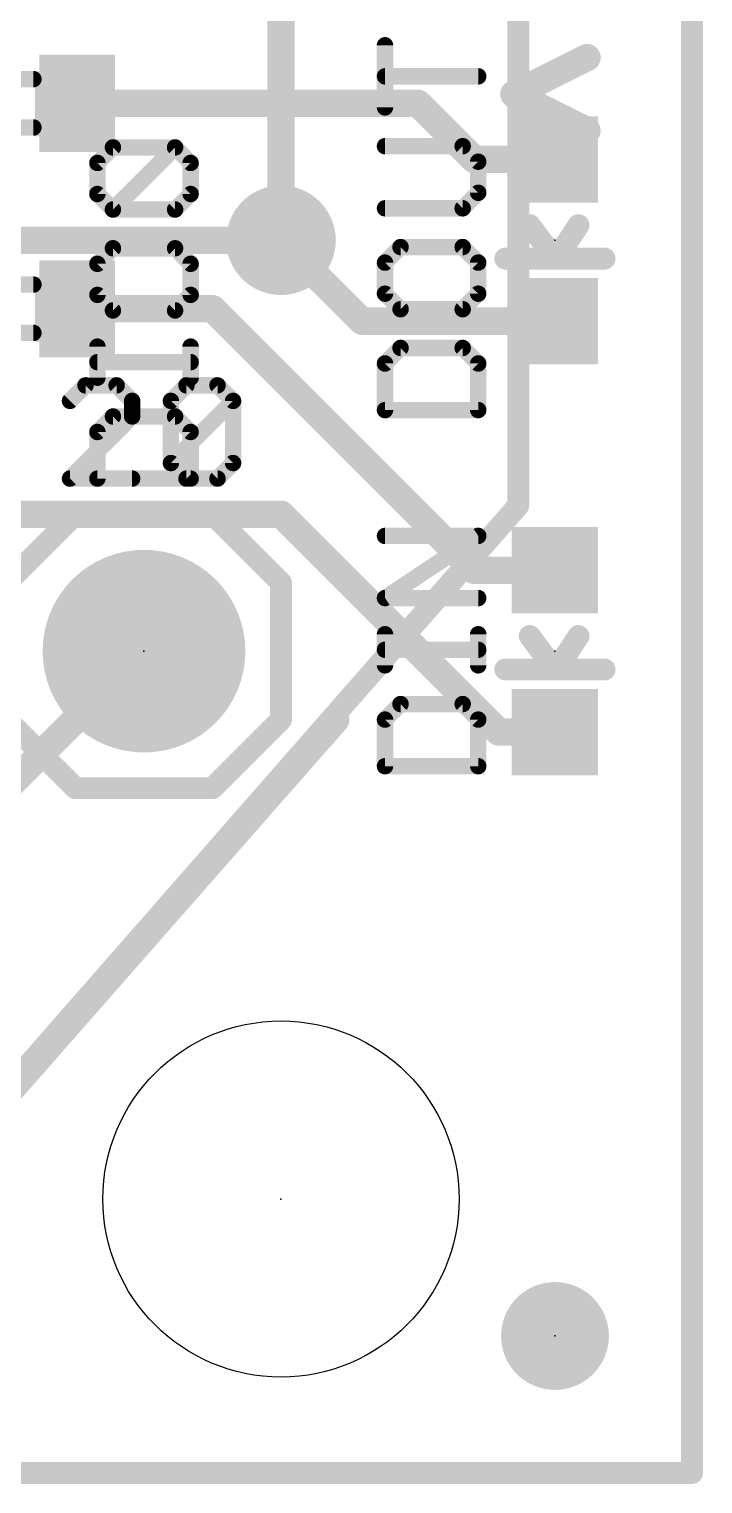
# Model space of a CAD drawing. Extents: x -1.3 to 34.4, y -29.2 to 28.1.
# Drawn here: x 28.15 to 34.39, y -0.1 to 13.39 of the extents above; entities that cross this region are included whole.
import ezdxf

# ---------------------------------------------------------------- set-up
doc = ezdxf.new("R2010")
doc.units = 0
for name, color, linetype in [('1', 12, 'CONTINUOUS'), ('16', 132, 'CONTINUOUS'), ('17', 110, 'CONTINUOUS'), ('18', 110, 'CONTINUOUS'), ('20', 53, 'CONTINUOUS'), ('21', 41, 'CONTINUOUS'), ('22', 40, 'CONTINUOUS'), ('23', 53, 'CONTINUOUS'), ('51', 53, 'CONTINUOUS')]:
    doc.layers.add(name, color=color, linetype=linetype)

# ---------------------------------------------------------------- blocks, each defined once
blk = doc.blocks.new('RECT')
blk.add_solid([(-0.5, -0.5), (0.5, -0.5), (-0.5, 0.5), (0.5, 0.5)])
blk = doc.blocks.new('ROUNDP')
at = {"const_width": 0.5}
blk.add_lwpolyline([(0, -0.25, 1), (0, 0.25, 1), (0, -0.25)], format="xyb", dxfattribs=at)
blk = doc.blocks.new('PIE')
at = {"const_width": 0.5}
blk.add_lwpolyline([(0, -0.25, 1), (0, 0.25, 1), (0, -0.25)], format="xyb", dxfattribs=at)
blk = doc.blocks.new('ROUNDV')
at = {"const_width": 0.5}
blk.add_lwpolyline([(0, -0.25, 1), (0, 0.25, 1), (0, -0.25)], format="xyb", dxfattribs=at)

msp = doc.modelspace()

# ---------------------------------------------------------------- linework, layer by layer
at = {"layer": '1', "const_width": 0.254}
for points in [[(28.59, 12.7), (31.75, 12.7)], [(31.75, 12.7), (32.27, 12.18)], [(32.27, 12.18), (33.02, 12.18)], [(30.48, 11.43), (31.23, 10.68)], [(28.59, 10.795), (29.845, 10.795)], [(29.845, 10.795), (32.27, 8.37)], [(31.23, 10.68), (33.02, 10.68)], [(26.67, 8.89), (30.48, 8.89)], [(30.48, 8.89), (32.5, 6.87)], [(32.27, 8.37), (33.02, 8.37)], [(26.06, 4.47), (29.21, 7.62)], [(32.5, 6.87), (33.02, 6.87)]]:
    msp.add_lwpolyline(points, dxfattribs=at)
at = {"layer": '1', "const_width": 0.127}
for points in [[(28.59, 12.7635, 1), (28.59, 12.6365)], [(31.7949, 12.7449, 1), (31.7051, 12.6551)], [(31.75, 12.6365, 1), (31.75, 12.7635)], [(32.27, 12.2435, 1), (32.27, 12.1165)], [(32.2251, 12.1351, 1), (32.3149, 12.2249)], [(33.02, 12.1165, 1), (33.02, 12.2435)], [(30.5249, 11.4749, 1), (30.4351, 11.3851)], [(28.59, 10.8585, 1), (28.59, 10.7315)], [(29.8899, 10.8399, 1), (29.8001, 10.7501)], [(29.845, 10.7315, 1), (29.845, 10.8585)], [(31.23, 10.7435, 1), (31.23, 10.6165)], [(33.02, 10.6165, 1), (33.02, 10.7435)], [(31.1851, 10.6351, 1), (31.2749, 10.7249)], [(30.5249, 8.9349, 1), (30.4351, 8.8451)], [(30.48, 8.8265, 1), (30.48, 8.9535)], [(32.27, 8.4335, 1), (32.27, 8.3065)], [(32.2251, 8.3251, 1), (32.3149, 8.4149)], [(33.02, 8.3065, 1), (33.02, 8.4335)], [(29.2549, 7.5751, 1), (29.1651, 7.6649)], [(32.5, 6.9335, 1), (32.5, 6.8065)], [(32.4551, 6.8251, 1), (32.5449, 6.9149)], [(33.02, 6.8065, 1), (33.02, 6.9335)]]:
    msp.add_lwpolyline(points, format="xyb", dxfattribs=at)
at = {"layer": '16', "const_width": 0.254}
for points in [[(30.48, 13.97), (30.48, 11.43)], [(32.639, 12.785), (33.3169, 13.1239)], [(33.3169, 12.446), (32.639, 12.785)], [(25.4, 11.43), (30.48, 11.43)]]:
    msp.add_lwpolyline(points, dxfattribs=at)
at = {"layer": '16', "const_width": 0.127}
for points in [[(33.3453, 13.0671, 1), (33.2885, 13.1807)], [(32.6674, 12.8418, 1), (32.6106, 12.7282)], [(32.6106, 12.8418, 1), (32.6674, 12.7282)], [(33.2885, 12.3892, 1), (33.3453, 12.5028)], [(30.4165, 11.43, 1), (30.5435, 11.43)], [(30.48, 11.3665, 1), (30.48, 11.4935)]]:
    msp.add_lwpolyline(points, format="xyb", dxfattribs=at)
at = {"layer": '20', "const_width": 0.2032}
for points in [[(34.29, 0), (34.29, 27.94)], [(0, 0), (34.29, 0)]]:
    msp.add_lwpolyline(points, dxfattribs=at)
at = {"layer": '20', "const_width": 0.1016}
for points in [[(34.2392, 0, 1), (34.3408, 0)], [(34.29, -0.0508, 1), (34.29, 0.0508)]]:
    msp.add_lwpolyline(points, format="xyb", dxfattribs=at)
at = {"layer": '20'}
msp.add_circle((30.48, 2.54), 1.651, dxfattribs=at)
at = {"layer": '21'}
for points, const_width in [([(31.4445, 12.6618), (31.4445, 13.238)], 0.1524), ([(32.3088, 12.9499), (31.4445, 12.9499)], 0.1524), ([(32.1647, 12.3025), (31.4445, 12.3025)], 0.1524), ([(32.3088, 12.1584), (32.1647, 12.3025)], 0.1524), ([(32.3088, 11.8703), (32.3088, 12.1584)], 0.1524), ([(32.1647, 11.7262), (32.3088, 11.8703)], 0.1524), ([(31.4445, 11.7262), (32.1647, 11.7262)], 0.1524), ([(33.02, 11.26), (32.7862, 11.57)], 0.2032), ([(33.0454, 11.2754), (33.2384, 11.57)], 0.2032), ([(31.5885, 11.3669), (31.4445, 11.2229)], 0.1524), ([(32.1647, 11.3669), (31.5885, 11.3669)], 0.1524), ([(32.3088, 11.2229), (32.1647, 11.3669)], 0.1524), ([(32.56, 11.26), (33.02, 11.26)], 0.2032), ([(33.48, 11.26), (33.02, 11.26)], 0.2032), ([(31.4445, 11.2229), (31.4445, 10.9348)], 0.1524), ([(32.3088, 10.9348), (32.3088, 11.2229)], 0.1524), ([(31.4445, 10.9348), (31.5885, 10.7907)], 0.1524), ([(32.1647, 10.7907), (32.3088, 10.9348)], 0.1524), ([(31.5885, 10.7907), (32.1647, 10.7907)], 0.1524), ([(31.5885, 10.4314), (31.4445, 10.2874)], 0.1524), ([(32.1647, 10.4314), (31.5885, 10.4314)], 0.1524), ([(32.3088, 10.2874), (32.1647, 10.4314)], 0.1524), ([(31.4445, 10.2874), (31.4445, 9.8552)], 0.1524), ([(32.3088, 9.8552), (32.3088, 10.2874)], 0.1524), ([(28.6683, 10.0845), (28.5242, 9.9405)], 0.1524), ([(28.9564, 10.0845), (28.6683, 10.0845)], 0.1524), ([(29.1004, 9.9405), (28.9564, 10.0845)], 0.1524), ([(29.4597, 9.9405), (29.6038, 10.0845)], 0.1524), ([(29.6038, 10.0845), (29.8919, 10.0845)], 0.1524), ([(29.8919, 10.0845), (30.0359, 9.9405)], 0.1524), ([(29.1004, 9.7964), (29.1004, 9.9405)], 0.1524), ([(29.4597, 9.3643), (29.4597, 9.9405)], 0.1524), ([(29.4597, 9.3643), (30.0359, 9.9405)], 0.1524), ([(30.0359, 9.9405), (30.0359, 9.3643)], 0.1524), ([(28.5242, 9.2202), (29.1004, 9.7964)], 0.1524), ([(31.4445, 9.8552), (32.3088, 9.8552)], 0.1524), ([(29.6038, 9.2202), (29.4597, 9.3643)], 0.1524), ([(30.0359, 9.3643), (29.8919, 9.2202)], 0.1524), ([(29.1004, 9.2202), (28.5242, 9.2202)], 0.1524), ([(29.8919, 9.2202), (29.6038, 9.2202)], 0.1524), ([(27.94, 8.255), (28.575, 8.89)], 0.2032), ([(28.575, 8.89), (29.845, 8.89)], 0.2032), ([(30.48, 8.255), (29.845, 8.89)], 0.2032), ([(31.4445, 8.1124), (32.3088, 8.6886)], 0.1524), ([(32.3088, 8.6886), (31.4445, 8.6886)], 0.1524), ([(30.48, 6.985), (30.48, 8.255)], 0.2032), ([(32.3088, 8.1124), (31.4445, 8.1124)], 0.1524), ([(31.4445, 7.4887), (31.4445, 7.7768)], 0.1524), ([(32.3088, 7.4887), (32.3088, 7.7768)], 0.1524), ([(33.02, 7.45), (32.7862, 7.76)], 0.2032), ([(33.0454, 7.4654), (33.2384, 7.76)], 0.2032), ([(32.3088, 7.6328), (31.4445, 7.6328)], 0.1524), ([(32.56, 7.45), (33.02, 7.45)], 0.2032), ([(33.48, 7.45), (33.02, 7.45)], 0.2032), ([(31.5885, 7.1294), (31.4445, 6.9854)], 0.1524), ([(32.1647, 7.1294), (31.5885, 7.1294)], 0.1524), ([(32.3088, 6.9854), (32.1647, 7.1294)], 0.1524), ([(26.416, 1.778), (30.988, 6.985)], 0.254), ([(28.575, 6.35), (27.94, 6.985)], 0.2032), ([(29.845, 6.35), (30.48, 6.985)], 0.2032), ([(31.4445, 6.9854), (31.4445, 6.5532)], 0.1524), ([(32.3088, 6.5532), (32.3088, 6.9854)], 0.1524), ([(31.4445, 6.5532), (32.3088, 6.5532)], 0.1524), ([(29.845, 6.35), (28.575, 6.35)], 0.2032)]:
    msp.add_lwpolyline(points, dxfattribs=dict(at, const_width=const_width))
for points, const_width in [([(31.4826, 13.238, 1), (31.4064, 13.238)], 0.0762), ([(31.4445, 12.988, 1), (31.4445, 12.9118)], 0.0762), ([(32.3088, 12.9118, 1), (32.3088, 12.988)], 0.0762), ([(31.4064, 12.6618, 1), (31.4826, 12.6618)], 0.0762), ([(31.4445, 12.3406, 1), (31.4445, 12.2644)], 0.0762), ([(32.1917, 12.3294, 1), (32.1378, 12.2755)], 0.0762), ([(32.1647, 12.2644, 1), (32.1647, 12.3406)], 0.0762), ([(32.3469, 12.1584, 1), (32.2707, 12.1584)], 0.0762), ([(32.2819, 12.1315, 1), (32.3357, 12.1853)], 0.0762), ([(32.2707, 11.8703, 1), (32.3469, 11.8703)], 0.0762), ([(32.3357, 11.8434, 1), (32.2819, 11.8972)], 0.0762), ([(31.4445, 11.7643, 1), (31.4445, 11.6881)], 0.0762), ([(32.1378, 11.7532, 1), (32.1917, 11.6993)], 0.0762), ([(32.1647, 11.6881, 1), (32.1647, 11.7643)], 0.0762), ([(32.8268, 11.6006, 1), (32.7456, 11.5394)], 0.1016), ([(33.2809, 11.5422, 1), (33.1959, 11.5978)], 0.1016), ([(31.5885, 11.405, 1), (31.5885, 11.3288)], 0.0762), ([(31.6155, 11.34, 1), (31.5616, 11.3939)], 0.0762), ([(32.1917, 11.3939, 1), (32.1378, 11.34)], 0.0762), ([(32.1647, 11.3288, 1), (32.1647, 11.405)], 0.0762), ([(32.56, 11.3108, 1), (32.56, 11.2092)], 0.1016), ([(33.02, 11.3108, 1), (33.02, 11.2092)], 0.1016), ([(32.9794, 11.2294, 1), (33.0606, 11.2906)], 0.1016), ([(33.0029, 11.3032, 1), (33.0879, 11.2476)], 0.1016), ([(33.02, 11.2092, 1), (33.02, 11.3108)], 0.1016), ([(33.48, 11.2092, 1), (33.48, 11.3108)], 0.1016), ([(31.4175, 11.2498, 1), (31.4714, 11.1959)], 0.0762), ([(31.4826, 11.2229, 1), (31.4064, 11.2229)], 0.0762), ([(32.3469, 11.2229, 1), (32.2707, 11.2229)], 0.0762), ([(32.2819, 11.1959, 1), (32.3357, 11.2498)], 0.0762), ([(31.4714, 10.9617, 1), (31.4175, 10.9078)], 0.0762), ([(31.4064, 10.9348, 1), (31.4826, 10.9348)], 0.0762), ([(32.2707, 10.9348, 1), (32.3469, 10.9348)], 0.0762), ([(32.3357, 10.9078, 1), (32.2819, 10.9617)], 0.0762), ([(31.5885, 10.8288, 1), (31.5885, 10.7526)], 0.0762), ([(31.5616, 10.7638, 1), (31.6155, 10.8177)], 0.0762), ([(32.1378, 10.8177, 1), (32.1917, 10.7638)], 0.0762), ([(32.1647, 10.7526, 1), (32.1647, 10.8288)], 0.0762), ([(31.5885, 10.4695, 1), (31.5885, 10.3933)], 0.0762), ([(31.6155, 10.4045, 1), (31.5616, 10.4584)], 0.0762), ([(32.1917, 10.4584, 1), (32.1378, 10.4045)], 0.0762), ([(32.1647, 10.3933, 1), (32.1647, 10.4695)], 0.0762), ([(31.4175, 10.3143, 1), (31.4714, 10.2604)], 0.0762), ([(31.4826, 10.2874, 1), (31.4064, 10.2874)], 0.0762), ([(32.3469, 10.2874, 1), (32.2707, 10.2874)], 0.0762), ([(32.2819, 10.2604, 1), (32.3357, 10.3143)], 0.0762), ([(28.6683, 10.1226, 1), (28.6683, 10.0464)], 0.0762), ([(28.6952, 10.0576, 1), (28.6413, 10.1115)], 0.0762), ([(28.9833, 10.1115, 1), (28.9294, 10.0576)], 0.0762), ([(28.9564, 10.0464, 1), (28.9564, 10.1226)], 0.0762), ([(29.6038, 10.1226, 1), (29.6038, 10.0464)], 0.0762), ([(29.6307, 10.0576, 1), (29.5768, 10.1115)], 0.0762), ([(29.9188, 10.1115, 1), (29.8649, 10.0576)], 0.0762), ([(29.8919, 10.0464, 1), (29.8919, 10.1226)], 0.0762), ([(28.4973, 9.9674, 1), (28.5511, 9.9135)], 0.0762), ([(29.1385, 9.9405, 1), (29.0623, 9.9405)], 0.0762), ([(29.0735, 9.9135, 1), (29.1274, 9.9674)], 0.0762), ([(29.4978, 9.9405, 1), (29.4216, 9.9405)], 0.0762), ([(29.4328, 9.9674, 1), (29.4867, 9.9135)], 0.0762), ([(30.074, 9.9405, 1), (29.9978, 9.9405)], 0.0762), ([(30.0629, 9.9135, 1), (30.009, 9.9674)], 0.0762), ([(30.009, 9.9135, 1), (30.0629, 9.9674)], 0.0762), ([(29.1274, 9.7695, 1), (29.0735, 9.8234)], 0.0762), ([(31.4445, 9.8933, 1), (31.4445, 9.8171)], 0.0762), ([(31.4064, 9.8552, 1), (31.4826, 9.8552)], 0.0762), ([(32.2707, 9.8552, 1), (32.3469, 9.8552)], 0.0762), ([(32.3088, 9.8171, 1), (32.3088, 9.8933)], 0.0762), ([(29.0623, 9.7964, 1), (29.1385, 9.7964)], 0.0762), ([(29.4867, 9.3912, 1), (29.4328, 9.3373)], 0.0762), ([(29.4328, 9.3912, 1), (29.4867, 9.3373)], 0.0762), ([(29.4216, 9.3643, 1), (29.4978, 9.3643)], 0.0762), ([(29.9978, 9.3643, 1), (30.074, 9.3643)], 0.0762), ([(30.0629, 9.3373, 1), (30.009, 9.3912)], 0.0762), ([(28.5242, 9.2583, 1), (28.5242, 9.1821)], 0.0762), ([(28.4973, 9.2471, 1), (28.5511, 9.1933)], 0.0762), ([(29.1004, 9.1821, 1), (29.1004, 9.2583)], 0.0762), ([(29.6038, 9.2583, 1), (29.6038, 9.1821)], 0.0762), ([(29.5768, 9.1933, 1), (29.6307, 9.2471)], 0.0762), ([(29.8649, 9.2471, 1), (29.9188, 9.1933)], 0.0762), ([(29.8919, 9.1821, 1), (29.8919, 9.2583)], 0.0762), ([(28.575, 8.9408, 1), (28.575, 8.8392)], 0.1016), ([(28.6109, 8.8541, 1), (28.5391, 8.9259)], 0.1016), ([(29.8809, 8.9259, 1), (29.8091, 8.8541)], 0.1016), ([(29.845, 8.8392, 1), (29.845, 8.9408)], 0.1016), ([(31.4445, 8.7267, 1), (31.4445, 8.6505)], 0.0762), ([(32.3299, 8.6569, 1), (32.2877, 8.7203)], 0.0762), ([(32.3088, 8.6505, 1), (32.3088, 8.7267)], 0.0762), ([(30.5308, 8.255, 1), (30.4292, 8.255)], 0.1016), ([(30.4441, 8.2191, 1), (30.5159, 8.2909)], 0.1016), ([(31.4233, 8.1441, 1), (31.4656, 8.0807)], 0.0762), ([(31.4445, 8.1505, 1), (31.4445, 8.0743)], 0.0762), ([(32.3088, 8.0743, 1), (32.3088, 8.1505)], 0.0762), ([(31.4826, 7.7768, 1), (31.4064, 7.7768)], 0.0762), ([(32.3469, 7.7768, 1), (32.2707, 7.7768)], 0.0762), ([(32.8268, 7.7906, 1), (32.7456, 7.7294)], 0.1016), ([(33.2809, 7.7322, 1), (33.1959, 7.7878)], 0.1016), ([(31.4445, 7.6709, 1), (31.4445, 7.5947)], 0.0762), ([(32.3088, 7.5947, 1), (32.3088, 7.6709)], 0.0762), ([(31.4064, 7.4887, 1), (31.4826, 7.4887)], 0.0762), ([(32.2707, 7.4887, 1), (32.3469, 7.4887)], 0.0762), ([(32.56, 7.5008, 1), (32.56, 7.3992)], 0.1016), ([(33.02, 7.5008, 1), (33.02, 7.3992)], 0.1016), ([(32.9794, 7.4194, 1), (33.0606, 7.4806)], 0.1016), ([(33.0029, 7.4932, 1), (33.0879, 7.4376)], 0.1016), ([(33.02, 7.3992, 1), (33.02, 7.5008)], 0.1016), ([(33.48, 7.3992, 1), (33.48, 7.5008)], 0.1016), ([(31.5885, 7.1675, 1), (31.5885, 7.0913)], 0.0762), ([(31.6155, 7.1025, 1), (31.5616, 7.1564)], 0.0762), ([(32.1917, 7.1564, 1), (32.1378, 7.1025)], 0.0762), ([(32.1647, 7.0913, 1), (32.1647, 7.1675)], 0.0762), ([(30.4292, 6.985, 1), (30.5308, 6.985)], 0.1016), ([(30.5159, 6.9491, 1), (30.4441, 7.0209)], 0.1016), ([(31.0357, 6.9431, 1), (30.9403, 7.0269)], 0.127), ([(31.4175, 7.0123, 1), (31.4714, 6.9584)], 0.0762), ([(31.4826, 6.9854, 1), (31.4064, 6.9854)], 0.0762), ([(32.3469, 6.9854, 1), (32.2707, 6.9854)], 0.0762), ([(32.2819, 6.9584, 1), (32.3357, 7.0123)], 0.0762), ([(31.4445, 6.5913, 1), (31.4445, 6.5151)], 0.0762), ([(32.3088, 6.5151, 1), (32.3088, 6.5913)], 0.0762), ([(31.4064, 6.5532, 1), (31.4826, 6.5532)], 0.0762), ([(32.2707, 6.5532, 1), (32.3469, 6.5532)], 0.0762), ([(28.575, 6.4008, 1), (28.575, 6.2992)], 0.1016), ([(28.5391, 6.3141, 1), (28.6109, 6.3859)], 0.1016), ([(29.8091, 6.3859, 1), (29.8809, 6.3141)], 0.1016), ([(29.845, 6.2992, 1), (29.845, 6.4008)], 0.1016)]:
    msp.add_lwpolyline(points, format="xyb", dxfattribs=dict(at, const_width=const_width))
at = {"layer": '22', "const_width": 0.1524}
for points in [[(28.9223, 12.2911), (28.7782, 12.1471)], [(29.4985, 12.2911), (28.9223, 12.2911)], [(28.9223, 11.7149), (29.4985, 12.2911)], [(29.6425, 12.1471), (29.4985, 12.2911)], [(28.7782, 12.1471), (28.7782, 11.859)], [(29.6425, 11.859), (29.6425, 12.1471)], [(28.7782, 11.859), (28.9223, 11.7149)], [(29.4985, 11.7149), (29.6425, 11.859)], [(28.9223, 11.7149), (29.4985, 11.7149)], [(28.7782, 11.2116), (28.9223, 11.3556)], [(28.9223, 11.3556), (29.4985, 11.3556)], [(29.4985, 11.3556), (29.6425, 11.2116)], [(28.7782, 10.9235), (28.7782, 11.2116)], [(29.6425, 11.2116), (29.6425, 10.9235)], [(28.9223, 10.7794), (28.7782, 10.9235)], [(29.6425, 10.9235), (29.4985, 10.7794)], [(29.4985, 10.7794), (28.9223, 10.7794)], [(28.7782, 10.1557), (28.7782, 10.4438)], [(29.6425, 10.1557), (29.6425, 10.4438)], [(28.7782, 10.2998), (29.6425, 10.2998)], [(28.7782, 9.6524), (28.9223, 9.7964)], [(28.9223, 9.7964), (29.4985, 9.7964)], [(29.4985, 9.7964), (29.6425, 9.6524)], [(28.7782, 9.2202), (28.7782, 9.6524)], [(29.6425, 9.6524), (29.6425, 9.2202)], [(29.6425, 9.2202), (28.7782, 9.2202)]]:
    msp.add_lwpolyline(points, dxfattribs=at)
at = {"layer": '22', "const_width": 0.0762}
for points in [[(28.9223, 12.3292, 1), (28.9223, 12.253)], [(28.9492, 12.2642, 1), (28.8953, 12.3181)], [(29.5254, 12.3181, 1), (29.4715, 12.2642)], [(29.5254, 12.2642, 1), (29.4715, 12.3181)], [(29.4985, 12.253, 1), (29.4985, 12.3292)], [(28.8163, 12.1471, 1), (28.7401, 12.1471)], [(28.7513, 12.174, 1), (28.8051, 12.1201)], [(29.6806, 12.1471, 1), (29.6044, 12.1471)], [(29.6156, 12.1201, 1), (29.6695, 12.174)], [(28.8051, 11.8859, 1), (28.7513, 11.832)], [(28.7401, 11.859, 1), (28.8163, 11.859)], [(29.6044, 11.859, 1), (29.6806, 11.859)], [(29.6695, 11.832, 1), (29.6156, 11.8859)], [(28.8953, 11.7419, 1), (28.9492, 11.688)], [(28.9223, 11.753, 1), (28.9223, 11.6768)], [(28.8953, 11.688, 1), (28.9492, 11.7419)], [(29.4715, 11.7419, 1), (29.5254, 11.688)], [(29.4985, 11.6768, 1), (29.4985, 11.753)], [(28.9223, 11.3937, 1), (28.9223, 11.3175)], [(28.9492, 11.3287, 1), (28.8953, 11.3826)], [(29.5254, 11.3826, 1), (29.4715, 11.3287)], [(29.4985, 11.3175, 1), (29.4985, 11.3937)], [(28.8163, 11.2116, 1), (28.7401, 11.2116)], [(28.7513, 11.2385, 1), (28.8051, 11.1846)], [(29.6806, 11.2116, 1), (29.6044, 11.2116)], [(29.6156, 11.1846, 1), (29.6695, 11.2385)], [(28.8051, 10.9504, 1), (28.7513, 10.8965)], [(28.7401, 10.9235, 1), (28.8163, 10.9235)], [(29.6044, 10.9235, 1), (29.6806, 10.9235)], [(29.6695, 10.8965, 1), (29.6156, 10.9504)], [(28.9223, 10.8175, 1), (28.9223, 10.7413)], [(28.8953, 10.7525, 1), (28.9492, 10.8063)], [(29.4715, 10.8063, 1), (29.5254, 10.7525)], [(29.4985, 10.7413, 1), (29.4985, 10.8175)], [(28.8163, 10.4438, 1), (28.7401, 10.4438)], [(29.6806, 10.4438, 1), (29.6044, 10.4438)], [(28.7782, 10.3379, 1), (28.7782, 10.2617)], [(29.6425, 10.2617, 1), (29.6425, 10.3379)], [(28.7401, 10.1557, 1), (28.8163, 10.1557)], [(29.6044, 10.1557, 1), (29.6806, 10.1557)], [(28.9223, 9.8345, 1), (28.9223, 9.7583)], [(28.9492, 9.7695, 1), (28.8953, 9.8234)], [(29.5254, 9.8234, 1), (29.4715, 9.7695)], [(29.4985, 9.7583, 1), (29.4985, 9.8345)], [(28.8163, 9.6524, 1), (28.7401, 9.6524)], [(28.7513, 9.6793, 1), (28.8051, 9.6254)], [(29.6806, 9.6524, 1), (29.6044, 9.6524)], [(29.6156, 9.6254, 1), (29.6695, 9.6793)], [(28.7782, 9.2583, 1), (28.7782, 9.1821)], [(28.7401, 9.2202, 1), (28.8163, 9.2202)], [(29.6044, 9.2202, 1), (29.6806, 9.2202)], [(29.6425, 9.1821, 1), (29.6425, 9.2583)]]:
    msp.add_lwpolyline(points, format="xyb", dxfattribs=at)
at = {"layer": '23'}
for p in [(33.02, 11.43), (29.21, 7.62), (33.02, 7.62), (30.48, 2.54), (33.02, 1.27)]:
    msp.add_point(p, dxfattribs=at)
at = {"layer": '51'}
for points, const_width in [([(32.68, 18.97), (32.68, 8.97)], 0.2032), ([(27.695, 12.924), (28.185, 12.924)], 0.1524), ([(28.185, 12.476), (27.695, 12.476)], 0.1524), ([(27.695, 11.019), (28.185, 11.019)], 0.1524), ([(28.185, 10.571), (27.695, 10.571)], 0.1524), ([(26.33, 1.72), (32.68, 8.97)], 0.2032)]:
    msp.add_lwpolyline(points, dxfattribs=dict(at, const_width=const_width))
for points, const_width in [([(28.185, 12.8859, 1), (28.185, 12.9621)], 0.0762), ([(28.185, 12.4379, 1), (28.185, 12.5141)], 0.0762), ([(28.185, 10.9809, 1), (28.185, 11.0571)], 0.0762), ([(28.185, 10.5329, 1), (28.185, 10.6091)], 0.0762), ([(32.7182, 8.9365, 1), (32.6418, 9.0035)], 0.1016), ([(32.6292, 8.97, 1), (32.7308, 8.97)], 0.1016)]:
    msp.add_lwpolyline(points, format="xyb", dxfattribs=dict(at, const_width=const_width))

# ---------------------------------------------------------------- block references
at = {"layer": '1', "xscale": 0.7, "yscale": 0.9}
for p in [(28.59, 12.7), (28.59, 10.795)]:
    msp.add_blockref('RECT', p, dxfattribs=at)
at = {"layer": '1', "xscale": 0.8, "yscale": 0.8, "rotation": 180}
for p in [(33.02, 12.18), (33.02, 10.68), (33.02, 8.37), (33.02, 6.87)]:
    msp.add_blockref('RECT', p, dxfattribs=at)
at = {"layer": '1'}
msp.add_blockref('PIE', (33.02, 1.27), dxfattribs=at)
at = {"layer": '17', "xscale": 1.8796, "yscale": 1.8796, "rotation": 270}
msp.add_blockref('ROUNDP', (29.21, 7.62), dxfattribs=at)
msp.add_blockref('ROUNDP', (29.21, 7.62), dxfattribs=at)
at = {"layer": '18', "xscale": 1.016, "yscale": 1.016}
msp.add_blockref('ROUNDV', (30.48, 11.43), dxfattribs=at)
msp.add_blockref('ROUNDV', (30.48, 11.43), dxfattribs=at)
at = {"layer": '51', "xscale": 0.3, "yscale": 0.5999}
for p in [(28.3488, 12.6951), (28.3488, 10.7902)]:
    msp.add_blockref('RECT', p, dxfattribs=at)
at = {"layer": '51', "xscale": 0.508, "yscale": 0.508, "rotation": 180}
msp.add_blockref('RECT', (29.21, 7.62), dxfattribs=at)

doc.saveas('drawing.dxf')
